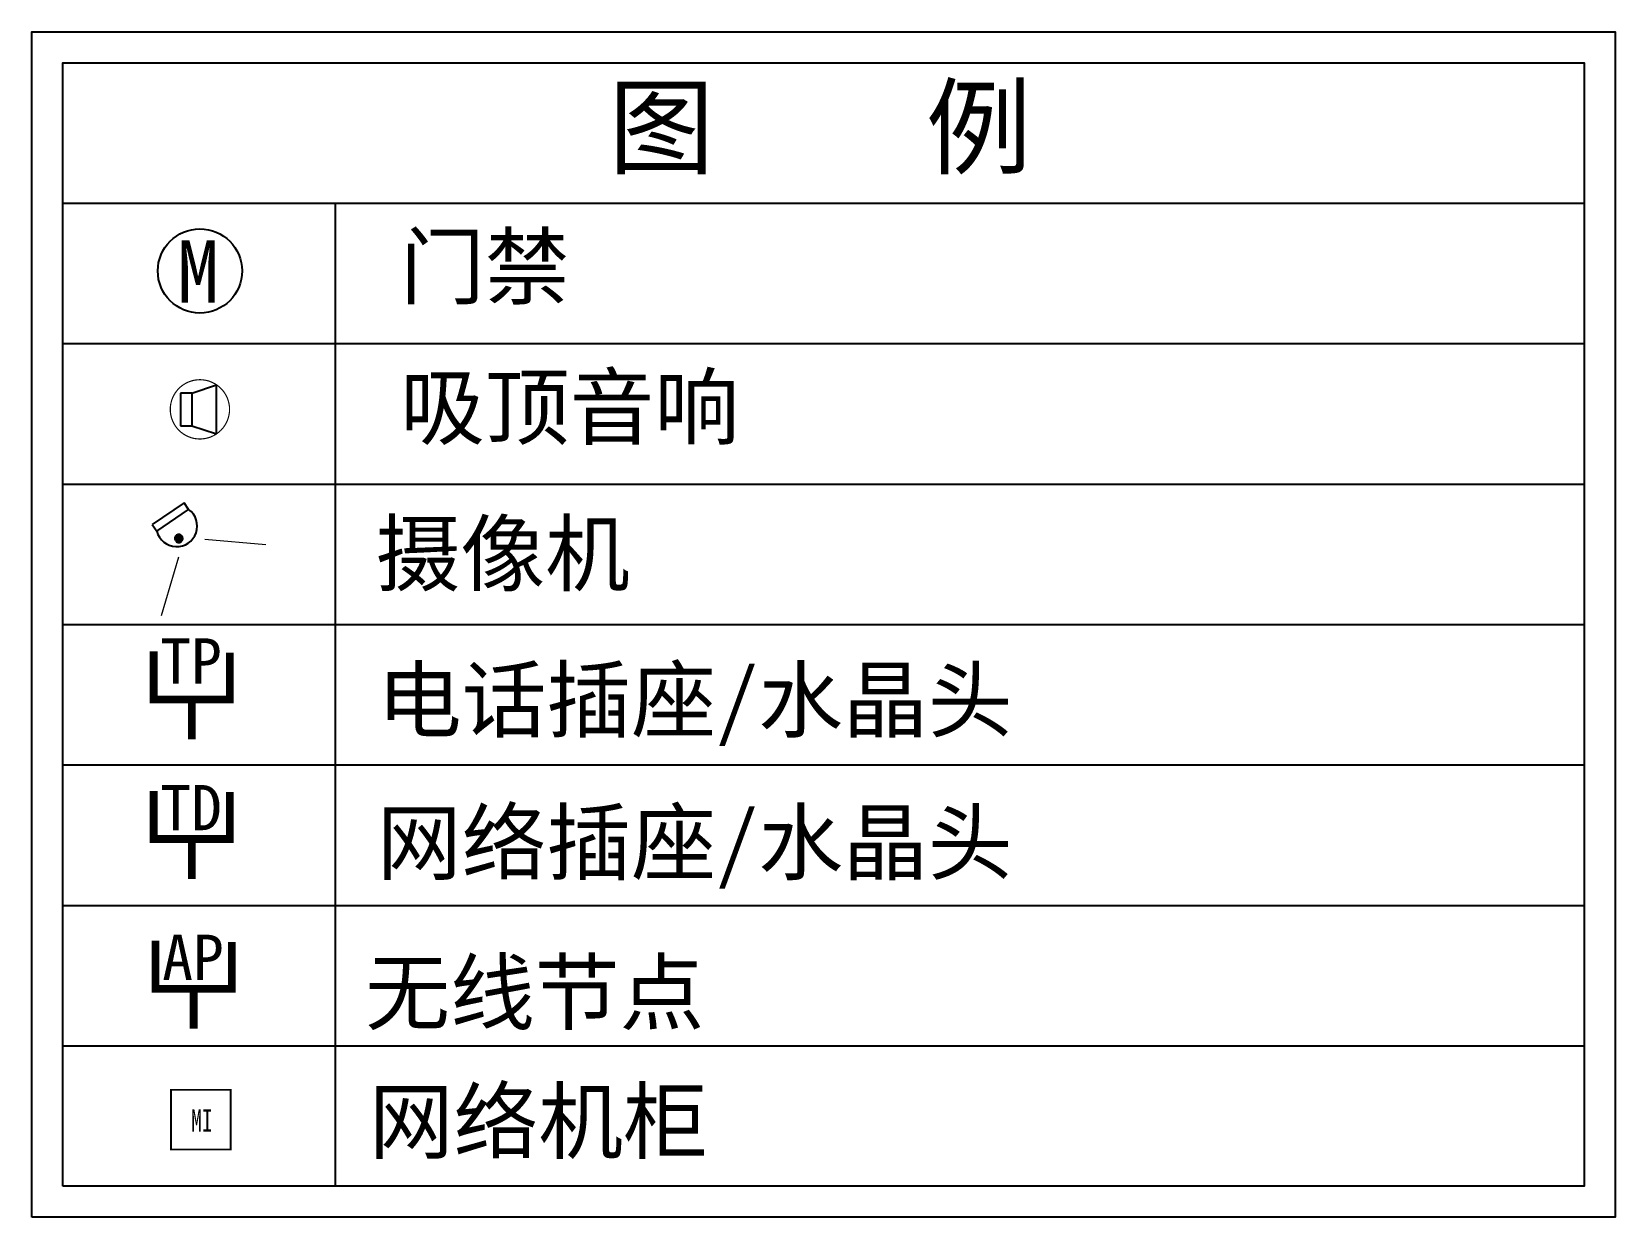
# Model space of a CAD drawing. Header units: millimetres. Extents: x 3263.3 to 3326.9, y 501.9 to 549.5.
import ezdxf

# ---------------------------------------------------------------- set-up
doc = ezdxf.new("R2010")
doc.units = ezdxf.units.MM
doc.header["$LTSCALE"] = 10
for name, color, linetype, lineweight in [('SIN·地面主线', 8, 'Continuous', 9), ('SIN·新增墙体', 6, 'Continuous', 30), ('SIN·标注', 3, 'Continuous', 5)]:
    doc.layers.add(name, color=color, linetype=linetype, lineweight=lineweight)
doc.layers.add('SIN·弱电', color=6, linetype='Continuous')
doc.layers.add('SIN·新增隔墙尺寸', color=1, linetype='Continuous')
doc.styles.add('123', font='simhei.ttf')
doc.styles.add('大号字', font='simhei.ttf')
doc.styles.add('宋体', font='SimSun.ttf', dxfattribs={"width": 0.7})

# ---------------------------------------------------------------- blocks, each defined once
blk = doc.blocks.new('A$C6F5F5B64')
at = {"layer": 'SIN·弱电', "color": 5, "lineweight": 30, "const_width": 0.3}
for points in [[(0, 3.399), (0, 1.541), (2.948, 1.541), (2.948, 3.354)], [(1.474, 1.541), (1.474, 0)]]:
    blk.add_lwpolyline(points, dxfattribs=at)
at = {"layer": 'SIN·弱电', "color": 1, "lineweight": 30, "style": '大号字'}
blk.add_text('TD', height=1.75, dxfattribs=at).set_placement((0.257, 1.882))
blk = doc.blocks.new('asasd')
at = {"layer": 'SIN·弱电', "color": 5, "lineweight": 30, "const_width": 39}
for points in [[(292161.3, 337796.5), (292161.3, 337555), (292544.6, 337555), (292544.6, 337790.6)], [(292352.9, 337555), (292352.9, 337354.6)]]:
    blk.add_lwpolyline(points, dxfattribs=at)
at = {"layer": 'SIN·弱电', "color": 1, "lineweight": 30, "style": '大号字'}
blk.add_text('AP', height=227.5, dxfattribs=at).set_placement((292194.7, 337599.3))
blk = doc.blocks.new('sjhjfhjfjfff')
at = {"layer": 'SIN·弱电', "color": 2, "const_width": 5}
blk.add_lwpolyline([(9567.2, -30888.9), (9727.2, -30888.9), (9727.2, -31048.9), (9567.2, -31048.9)], close=True, dxfattribs=at)
at = {"layer": 'SIN·弱电', "color": 2, "insert": (9621.6, -30940.8), "char_height": 60, "width": 132.769, "attachment_point": 1, "style": '宋体'}
blk.add_mtext('MI', dxfattribs=at)
blk = doc.blocks.new('20200616.10135968')
at = {"layer": 'SIN·弱电', "color": 5, "lineweight": 30, "const_width": 0.333}
for points in [[(0, 3.771), (0, 1.71), (3.271, 1.71), (3.271, 3.721)], [(1.635, 1.71), (1.635, 0)]]:
    blk.add_lwpolyline(points, dxfattribs=at)
at = {"layer": 'SIN·弱电', "color": 1, "lineweight": 30, "style": '大号字'}
blk.add_text('TP', height=1.9413, dxfattribs=at).set_placement((0.285, 2.392))
blk = doc.blocks.new('jfhjhjdhjfff')
at = {"layer": 'SIN·弱电'}
h = blk.add_hatch(color=1, dxfattribs=at)
edge = h.paths.add_edge_path()
edge.add_ellipse((9628.3, -31430.2), major_axis=(10.6, 10.6), ratio=1, start_angle=129.91647, end_angle=230.08353)
edge.add_ellipse((9629.6, -31428.8), major_axis=(-11.5, 11.5), ratio=1, start_angle=135, end_angle=225)
edge.add_ellipse((9629.6, -31428.8), major_axis=(11.5, 11.5), ratio=1, start_angle=315, end_angle=405)
edge.add_ellipse((9629.6, -31428.8), major_axis=(11.5, 11.5), ratio=1, start_angle=45, end_angle=135)
at = {"layer": 'SIN·弱电', "color": 1}
for p, q in [((9730.8, -31319.1, 0), (9571.1, -31319.1, 0)), ((9571.1, -31319.1, 0), (9571.1, -31352.7, 0)), ((9730.8, -31352.7, 0), (9730.8, -31319.1, 0)), ((9571.1, -31352.7, 0), (9730.8, -31352.7, 0))]:
    blk.add_line(p, q, dxfattribs=at)
for centre, major_axis, start_param, end_param in [((9650.9, -31381.7, 0), (-85, 0), -0.348228, 3.490039), ((9628.3, -31430.2, 0), (10.6, 10.6), 2.26747, 4.015715), ((9629.6, -31428.8, 0), (11.5, 11.5), 0.785398, 2.356194), ((9629.6, -31428.8, 0), (11.5, 11.5), 5.497787, 7.068583), ((9629.6, -31428.8, 0), (-11.5, 11.5), 2.356194, 3.926991)]:
    blk.add_ellipse(centre, major_axis=major_axis, ratio=1, start_param=start_param, end_param=end_param, dxfattribs=at)
blk = doc.blocks.new('dsfsadfas')
at = {"layer": 'SIN·标注', "color": 1}
for points in [[(1491008.5, 122090.2), (1490772.9, 121898.4)], [(1491166.8, 122090.2), (1491402.4, 121898.4)]]:
    blk.add_lwpolyline(points, dxfattribs=at)
at = {"layer": 'SIN·弱电', "xscale": 1.199999999971629, "yscale": 1.199999999971629, "zscale": 1.199999999971629}
blk.add_blockref('jfhjhjdhjfff', (1479506.5, 159880.9, 0), dxfattribs=at)
blk = doc.blocks.new('20210712.17573778')
at = {"layer": 'SIN·新增隔墙尺寸', "color": 5, "linetype": 'ByBlock'}
blk.add_circle((1.807, 1.807), 1.807, dxfattribs=at)
at = {"layer": 'SIN·弱电', "color": 1, "style": '123'}
blk.add_text('M', height=2.667, dxfattribs=at).set_placement((0.823, 0.45))
blk = doc.blocks.new('sjfhjhfjhf')
at = {"layer": 'SIN·弱电', "color": 3}
for p, q in [((8322.8, -32907.7), (8427.8, -32872.7)), ((8427.8, -33082.7), (8427.8, -32872.7)), ((8322.8, -32907.7), (8273.8, -32907.7)), ((8273.8, -32907.7), (8273.8, -33047.7)), ((8322.8, -32907.7), (8322.8, -33047.7)), ((8273.8, -33047.7), (8322.8, -33047.7)), ((8322.8, -33047.7), (8427.8, -33082.7))]:
    blk.add_line(p, q, dxfattribs=at)
at = {"layer": 'SIN·弱电', "color": 6, "const_width": 5}
for points in [[(8356.8, -33104.6, -1), (8356.8, -32850.2)], [(8356.8, -33104.6, 1), (8356.8, -32850.2)]]:
    blk.add_lwpolyline(points, format="xyb", dxfattribs=at)

msp = doc.modelspace()

# ---------------------------------------------------------------- linework, layer by layer
at = {"layer": 'SIN·弱电', "color": 30}
for p, q in [((3264.508, 542.641), (3325.616, 542.641)), ((3275.458, 503.167), (3275.458, 542.641)), ((3264.508, 537.001), (3325.616, 537.001)), ((3264.508, 531.362), (3325.616, 531.362)), ((3264.508, 525.723), (3325.616, 525.723)), ((3264.508, 520.084), (3325.616, 520.084)), ((3264.508, 514.445), (3325.616, 514.445)), ((3264.508, 514.445), (3325.616, 514.445)), ((3264.508, 514.445), (3325.616, 514.445)), ((3264.508, 508.806), (3325.616, 508.806)), ((3264.508, 508.806), (3325.616, 508.806))]:
    msp.add_line(p, q, dxfattribs=at)
msp.add_lwpolyline([(3263.26, 501.919), (3263.26, 549.528), (3326.864, 549.528), (3326.864, 501.919)], close=True, dxfattribs=at)
msp.add_lwpolyline([(3264.508, 503.167), (3264.508, 548.28), (3325.616, 548.28), (3325.616, 503.167), (3264.508, 503.167)], dxfattribs=at)

# ---------------------------------------------------------------- block references
at = {"layer": 'SIN·地面主线', "linetype": 'ByBlock', "xscale": 0.936, "yscale": 0.936, "zscale": 0.936}
msp.add_blockref('20210712.17573778', (3268.325, 538.228), dxfattribs=at)
at = {"layer": 'SIN·弱电'}
for name, p, xscale, yscale, zscale in [('sjfhjhfjhf', (3191.797, 843.031), 0.009359999998632703, 0.009359999998632703, 0.009359999998632703), ('A$C6F5F5B64', (3268.158, 515.509), 1.038336000000417, 1.038336000000417, 1.038336000000417), ('asasd', (934.685, -2185.022), 0.0079872000002651, 0.0079872000002651, 0.0079872000002651), ('sjhjfhjfjfff', (3125.574, 969.63), 0.014976000003051, 0.014976000003051, 0.014976000003051)]:
    msp.add_blockref(name, p, dxfattribs=dict(at, xscale=xscale, yscale=yscale, zscale=zscale))
at = {"layer": 'SIN·新增墙体', "linetype": 'ByBlock', "xscale": 0.936, "yscale": 0.936, "zscale": 0.936}
msp.add_blockref('20200616.10135968', (3268.158, 521.113), dxfattribs=at)
at = {"layer": 'SIN·标注', "color": 5, "xscale": 0.00808704, "yscale": 0.00808704, "zscale": 0.00808704, "rotation": 34.28776007029832}
msp.add_blockref('dsfsadfas', (-6137.036, -7080.121), dxfattribs=at)

# ---------------------------------------------------------------- texts
at = {"layer": 'SIN·弱电', "color": 41, "style": '123'}
for s, height, p in [('图    例', 3.12, (3286.426, 544.136)), ('门禁', 2.496, (3278.056, 538.846)), ('吸顶音响', 2.496, (3278.056, 533.207)), ('摄像机', 2.496, (3277.074, 527.325)), ('电话插座/水晶头', 2.496, (3277.125, 521.451)), ('网络插座/水晶头', 2.496, (3277.125, 515.729)), ('无线节点', 2.496, (3276.657, 509.705)), ('网络机柜', 2.496, (3276.799, 504.531))]:
    msp.add_text(s, height=height, dxfattribs=at).set_placement(p)

doc.saveas('drawing.dxf')
